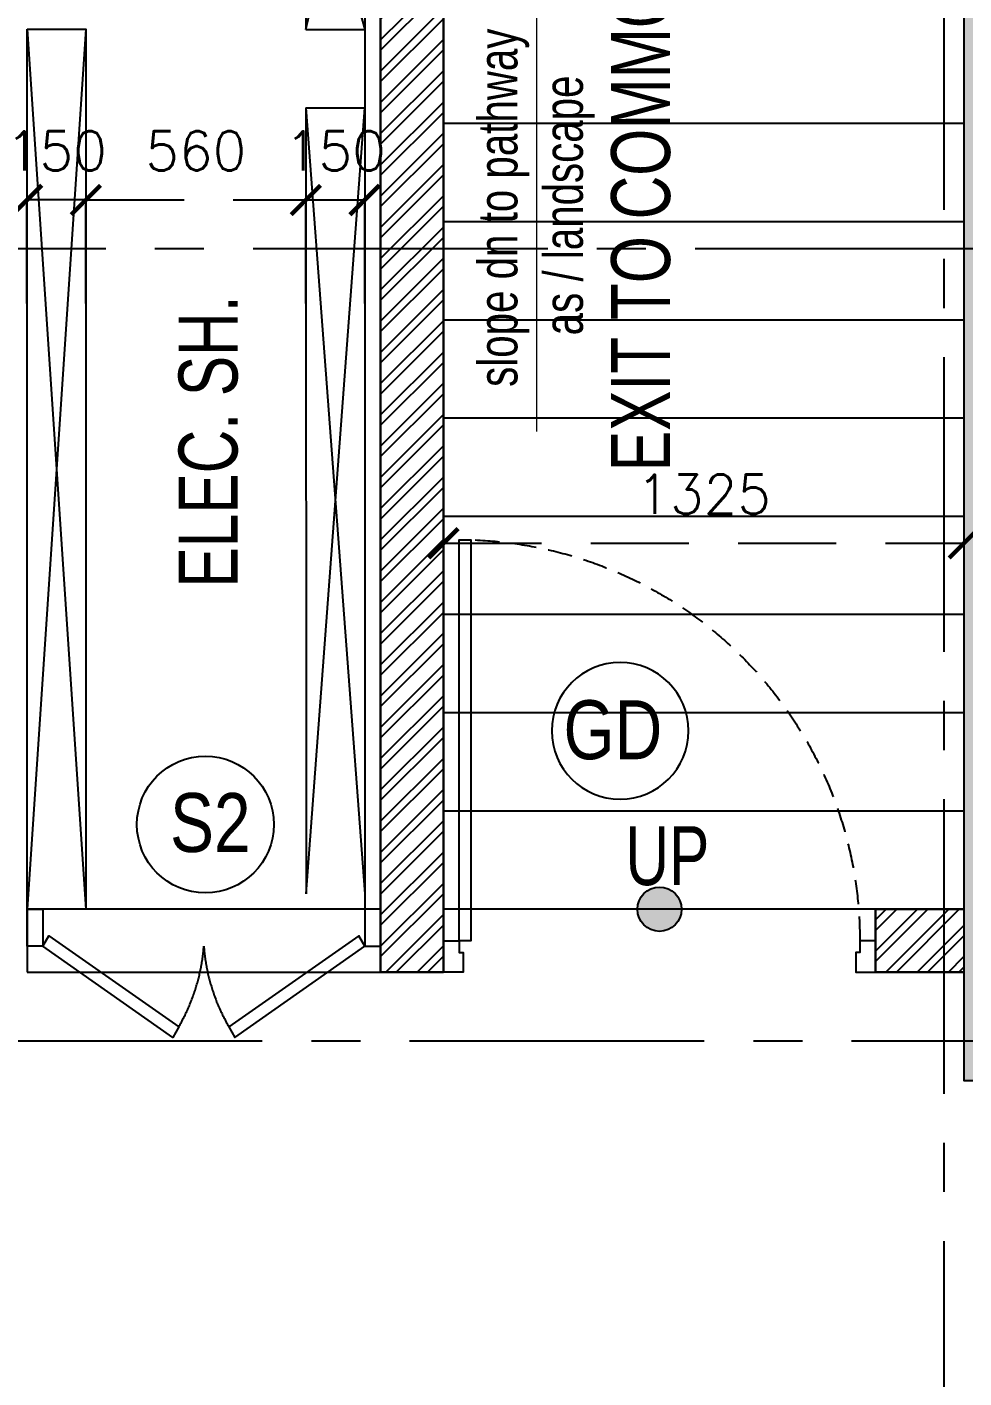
# Model space of a CAD drawing. Header units: millimetres. Extents: x 1180970 to 1231451, y -5737889 to -5695638.
# Drawn here: x 1210952 to 1213337, y -5714907 to -5711468 of the extents above; entities that cross this region are included whole.
import ezdxf
from ezdxf.enums import TextEntityAlignment as Align

# ---------------------------------------------------------------- set-up
doc = ezdxf.new("R2010")
doc.units = ezdxf.units.MM
doc.header["$LTSCALE"] = 1000
doc.header["$MEASUREMENT"] = 0
for name, pattern in [('AUDIT_D_120904163729-0', [0]), ('T8 - GROUND FLOOR CORE$0$HIDDEN', [0.375, 0.25, -0.125]), ('T8 - GROUND FLOOR CORE$0$T10-TYPICAL FLOOR CORE$0$HIDDEN', [0.375, 0.25, -0.125]), ('T8 - GROUND FLOOR CORE$1$T8 - TYPICAL FLOOR CORE$0$HIDDEN2', [0.1875, 0.125, -0.0625]), ('T8_REFUGE COLUMNS$0$CENTER2', [1.125, 0.75, -0.125, 0.125, -0.125])]:
    doc.linetypes.add(name, pattern=pattern)
doc.layers.get('0').update_dxf_attribs({"linetype": 'AUDIT_D_120904163729-0'})
for name, color, linetype in [('T8 - GROUND FLOOR CORE$0$A-DIMENSIONS', 2, 'T8 - GROUND FLOOR CORE$0$HIDDEN'), ('T8 - GROUND FLOOR CORE$0$A-DOOR-FULL', 2, 'Continuous'), ('T8 - GROUND FLOOR CORE$0$A-FINISHED STAIRS', 1, 'Continuous'), ('T8 - GROUND FLOOR CORE$0$a-window-no', 125, 'Continuous'), ('T8 - GROUND FLOOR CORE$0$B-AR-ANNO-E DECK FLOOR$0$a-text', 4, 'Continuous'), ('T8 - GROUND FLOOR CORE$0$CUT-OUT', 49, 'Continuous'), ('T8 - GROUND FLOOR CORE$0$T10-TYPICAL FLOOR CORE$0$A-SLAB SUNK-AC LEDGES', 251, 'T8 - GROUND FLOOR CORE$0$T10-TYPICAL FLOOR CORE$0$HIDDEN'), ('T8 - GROUND FLOOR CORE$0$T8 - TYPICAL FLOOR CORE$0$A-DOOR', 1, 'Continuous'), ('T8 - GROUND FLOOR CORE$0$T8 - TYPICAL FLOOR CORE$0$a-window-no', 125, 'Continuous'), ('T8 - GROUND FLOOR CORE$0$T8 - TYPICAL FLOOR CORE$0$Typical floor plan-$0$$0$A2-TYPICAL$0$a-door', 1, 'Continuous'), ('T8 - GROUND FLOOR CORE$1$STAIRS', 1, 'Continuous'), ('T8_REFUGE COLUMNS$0$A-CENTERLINE', 193, 'T8_REFUGE COLUMNS$0$CENTER2'), ('T8_REFUGE COLUMNS$0$A-RCC COLS', 3, 'Continuous')]:
    doc.layers.add(name, color=color, linetype=linetype)
for name, color, linetype, lineweight in [('T8 - GROUND FLOOR CORE$0$a-Text', 4, 'Continuous', 0), ('T8 - GROUND FLOOR CORE$0$A-WALL- 160', 6, 'Continuous', 30), ('T8 - GROUND FLOOR CORE$0$R0-18-10-2014-T1-1st Podium Floor Plan$0$Text', 2, 'Continuous', 0), ('T8 - GROUND FLOOR CORE$0$T8 - TYPICAL FLOOR CORE$0$D&W', 8, 'Continuous', 25), ('T8(T9 IS SIMILAR) - GROUND FLOOR - DIMENSION & TEXTING$0$a-Text', 4, 'Continuous', 0), ('T8(T9 IS SIMILAR) - GROUND FLOOR$0$D&W', 8, 'Continuous', 25)]:
    doc.layers.add(name, color=color, linetype=linetype, lineweight=lineweight)
doc.layers.add('T8_REFUGE COLUMNS$0$COL-HATCH', color=7, linetype='Continuous', lineweight=25, true_color=0xa3a3a3)
doc.styles.add('T8 - GROUND FLOOR CORE$0$ARIAL ARROW', font='swisscl.ttf')
doc.styles.add('T8 - GROUND FLOOR CORE$0$LODHA STANDERD', font='sanss___.ttf')
doc.styles.add('T8 - GROUND FLOOR CORE$0$Romans 1', font='romans.shx', dxfattribs={"height": 100})
doc.styles.add('T8 - GROUND FLOOR CORE$0$T8 - TYPICAL FLOOR CORE$0$LODHA STANDERD', font='sanss___.ttf')
doc.styles.add('T8 - GROUND FLOOR CORE$0$Tahoma', font='tahoma.ttf')
doc.styles.add('T8(T9 IS SIMILAR) - GROUND FLOOR - DIMENSION & TEXTING$0$ARIAL ARROW', font='swisscl.ttf')
doc.dimstyles.new('T8 - GROUND FLOOR CORE$0$ALPINE S', dxfattribs={"dimscale": 0, "dimtxt": 100, "dimasz": 75, "dimexe": 0, "dimexo": 0, "dimgap": 75, "dimtad": 1, "dimdec": 0, "dimzin": 0, "dimdsep": 46, "dimtxsty": 'T8 - GROUND FLOOR CORE$0$Romans 1', "dimblk": 'T8 - GROUND FLOOR CORE$0$_ArchTick', "dimcen": 0.09, "dimclrd": 256, "dimclre": 256, "dimclrt": 7, "dimadec": 0, "dimazin": 0, "dimtfac": 1, "dimtdec": 0, "dimtofl": 0, "dimtmove": 1, "dimatfit": 0, "dimldrblk": 'T8 - GROUND FLOOR CORE$0$_Open90', "dimfxl": 1, "dimtolj": 1, "dimtzin": 0, "dimarcsym": 0})
doc.dimstyles.new('T8 - GROUND FLOOR CORE$0$SAMATA STD', dxfattribs={"dimtxt": 100, "dimasz": 50, "dimexe": 50, "dimexo": 50, "dimgap": 10, "dimtad": 0, "dimdec": 0, "dimrnd": 5, "dimzin": 0, "dimdsep": 46, "dimtxsty": 'T8 - GROUND FLOOR CORE$0$Tahoma', "dimblk": 'T8 - GROUND FLOOR CORE$0$_Origin2', "dimcen": -50, "dimdle": 50, "dimclrd": 7, "dimclre": 7, "dimclrt": 7, "dimadec": 0, "dimazin": 0, "dimtfac": 1, "dimtdec": 0, "dimtmove": 1, "dimatfit": 3, "dimfxl": 150, "dimtfill": 1, "dimtolj": 1, "dimtzin": 0, "dimlwd": -1, "dimlwe": -1, "dimarcsym": 0})

# ---------------------------------------------------------------- blocks, each defined once
blk = doc.blocks.new('T8_REFUGE COLUMNS')
at = {"layer": 'T8_REFUGE COLUMNS$0$COL-HATCH', "linetype": 'ByBlock'}
h = blk.add_hatch(color=256, dxfattribs=at)
h.dxf.hatch_style = 1
h.paths.add_polyline_path([(1213587.1, -5709939.9), (1213337.1, -5709939.9), (1213337.1, -5714149.9), (1213587.1, -5714149.9)])
at = {"layer": 'T8_REFUGE COLUMNS$0$A-CENTERLINE'}
for p, q in [((1213287.1, -5728808.5), (1213287.1, -5698573.6)), ((1223527.8, -5712032.4), (1182137.1, -5712032.4)), ((1229551.2, -5714049.9), (1182156.9, -5714049.9))]:
    blk.add_line(p, q, dxfattribs=at)
at = {"layer": 'T8_REFUGE COLUMNS$0$A-RCC COLS', "linetype": 'ByBlock'}
blk.add_lwpolyline([(1213587.1, -5709939.9), (1213337.1, -5709939.9), (1213337.1, -5714149.9), (1213587.1, -5714149.9)], close=True, dxfattribs=at)
blk = doc.blocks.new('*U189')
for points in [[(0, 0), (0, 1020), (-30, 1020), (-30, 0)], [(40, 0), (0, 0), (0, -30), (-10, -30), (-10, -80), (40, -80)], [(-1060, 0), (-1020, 0), (-1020, -30), (-1010, -30), (-1010, -80), (-1060, -80)]]:
    blk.add_lwpolyline(points, close=True)
at = {"color": 0, "linetype": 'ByBlock', "ltscale": 0.25}
blk.add_arc((1.5, -0.6), 1021.5, 92.373, 179.9653, dxfattribs=at)
blk = doc.blocks.new('T8 - GROUND FLOOR CORE$0$WINDOW TAG')
at = {"layer": 'T8 - GROUND FLOOR CORE$0$a-window-no'}
blk.add_circle((0, 0), 174.1, dxfattribs=at)
at = {"layer": 'T8 - GROUND FLOOR CORE$0$a-window-no', "style": 'T8 - GROUND FLOOR CORE$0$LODHA STANDERD'}
blk.add_attdef('WINDOW', text='', height=150, dxfattribs=at).set_placement((11.3, 2.8), align=Align.MIDDLE_CENTER)
blk = doc.blocks.new('T8 - GROUND FLOOR CORE$1$A$C29262D9E')
at = {"layer": 'T8 - GROUND FLOOR CORE$1$STAIRS'}
h = blk.add_hatch(color=7, dxfattribs=at)
edge = h.paths.add_edge_path()
edge.add_arc((0, 0), 0.075, 0, 360)
at = {"layer": 'T8 - GROUND FLOOR CORE$1$STAIRS', "color": 7}
blk.add_circle((0, 0), 0.075, dxfattribs=at)
blk = doc.blocks.new('T8 - GROUND FLOOR CORE$0$T8 - TYPICAL FLOOR CORE$0$WINDOW TAG')
at = {"layer": 'T8 - GROUND FLOOR CORE$0$T8 - TYPICAL FLOOR CORE$0$a-window-no'}
blk.add_circle((0, 0), 174.1, dxfattribs=at)
at = {"layer": 'T8 - GROUND FLOOR CORE$0$T8 - TYPICAL FLOOR CORE$0$a-window-no', "style": 'T8 - GROUND FLOOR CORE$0$T8 - TYPICAL FLOOR CORE$0$LODHA STANDERD'}
blk.add_attdef('WINDOW', text='', height=150, dxfattribs=at).set_placement((11.3, 2.8), align=Align.MIDDLE_CENTER)
blk = doc.blocks.new('T8 - GROUND FLOOR CORE$0$_ArchTick')
at = {"color": 0, "linetype": 'ByBlock', "const_width": 0.15}
blk.add_lwpolyline([(-0.5, -0.5), (0.5, 0.5)], dxfattribs=at)
blk = doc.blocks.new('*D230')
at = {"layer": 'T8 - GROUND FLOOR CORE$0$A-DIMENSIONS', "linetype": 'T8 - GROUND FLOOR CORE$0$HIDDEN', "lineweight": -2, "transparency": 16777216}
for p, q in [((1211102.1, -5712171.9), (1211102.1, -5711908.4)), ((1211662.1, -5712171.9), (1211662.1, -5711908.4))]:
    blk.add_line(p, q, dxfattribs=at)
at = {"layer": 'T8 - GROUND FLOOR CORE$0$A-DIMENSIONS', "lineweight": -2, "transparency": 16777216}
blk.add_line((1211102.1, -5711908.4), (1211662.1, -5711908.4), dxfattribs=at)
at = {"layer": 'T8 - GROUND FLOOR CORE$0$A-DIMENSIONS', "linetype": 'ByBlock', "lineweight": -2, "transparency": 16777216, "xscale": 75, "yscale": 75, "zscale": 75, "rotation": 180}
blk.add_blockref('T8 - GROUND FLOOR CORE$0$_ArchTick', (1211102.1, -5711908.4), dxfattribs=at)
at = {"layer": 'T8 - GROUND FLOOR CORE$0$A-DIMENSIONS', "linetype": 'ByBlock', "lineweight": -2, "transparency": 16777216, "xscale": 75, "yscale": 75, "zscale": 75}
blk.add_blockref('T8 - GROUND FLOOR CORE$0$_ArchTick', (1211662.1, -5711908.4), dxfattribs=at)
at = {"layer": 'T8 - GROUND FLOOR CORE$0$A-DIMENSIONS', "color": 7, "linetype": 'ByBlock', "transparency": 16777216, "insert": (1211382.1, -5711783.4), "char_height": 100, "attachment_point": 5, "style": 'T8 - GROUND FLOOR CORE$0$Romans 1'}
blk.add_mtext('\\A1;560', dxfattribs=at)
blk = doc.blocks.new('T8 - GROUND FLOOR CORE$0$_Open90')
at = {"color": 0, "linetype": 'ByBlock', "lineweight": -2}
for p, q in [((-0.5, 0.5), (0, 0)), ((0, 0), (-1, 0)), ((0, 0), (-0.5, -0.5))]:
    blk.add_line(p, q, dxfattribs=at)
blk = doc.blocks.new('*D234')
at = {"layer": 'T8 - GROUND FLOOR CORE$0$A-DIMENSIONS', "linetype": 'T8 - GROUND FLOOR CORE$0$HIDDEN', "lineweight": -2, "transparency": 16777216}
for p, q in [((1210952.1, -5712171.9), (1210952.1, -5711908.4)), ((1211102.1, -5712171.9), (1211102.1, -5711908.4))]:
    blk.add_line(p, q, dxfattribs=at)
at = {"layer": 'T8 - GROUND FLOOR CORE$0$A-DIMENSIONS', "lineweight": -2, "transparency": 16777216}
blk.add_line((1211102.1, -5711908.4), (1210952.1, -5711908.4), dxfattribs=at)
at = {"layer": 'T8 - GROUND FLOOR CORE$0$A-DIMENSIONS', "linetype": 'ByBlock', "lineweight": -2, "transparency": 16777216, "xscale": 75, "yscale": 75, "zscale": 75, "rotation": 180}
blk.add_blockref('T8 - GROUND FLOOR CORE$0$_ArchTick', (1210952.1, -5711908.4), dxfattribs=at)
at = {"layer": 'T8 - GROUND FLOOR CORE$0$A-DIMENSIONS', "linetype": 'ByBlock', "lineweight": -2, "transparency": 16777216, "xscale": 75, "yscale": 75, "zscale": 75}
blk.add_blockref('T8 - GROUND FLOOR CORE$0$_ArchTick', (1211102.1, -5711908.4), dxfattribs=at)
at = {"layer": 'T8 - GROUND FLOOR CORE$0$A-DIMENSIONS', "color": 7, "linetype": 'ByBlock', "transparency": 16777216, "insert": (1211027.1, -5711783.4), "char_height": 100, "attachment_point": 5, "style": 'T8 - GROUND FLOOR CORE$0$Romans 1'}
blk.add_mtext('\\A1;150', dxfattribs=at)
blk = doc.blocks.new('*D235')
at = {"layer": 'T8 - GROUND FLOOR CORE$0$A-DIMENSIONS', "linetype": 'T8 - GROUND FLOOR CORE$0$HIDDEN', "lineweight": -2, "transparency": 16777216}
for p, q in [((1211662.1, -5712171.9), (1211662.1, -5711908.4)), ((1211812.1, -5712171.9), (1211812.1, -5711908.4))]:
    blk.add_line(p, q, dxfattribs=at)
at = {"layer": 'T8 - GROUND FLOOR CORE$0$A-DIMENSIONS', "lineweight": -2, "transparency": 16777216}
blk.add_line((1211662.1, -5711908.4), (1211812.1, -5711908.4), dxfattribs=at)
at = {"layer": 'T8 - GROUND FLOOR CORE$0$A-DIMENSIONS', "linetype": 'ByBlock', "lineweight": -2, "transparency": 16777216, "xscale": 75, "yscale": 75, "zscale": 75, "rotation": 180}
blk.add_blockref('T8 - GROUND FLOOR CORE$0$_ArchTick', (1211662.1, -5711908.4), dxfattribs=at)
at = {"layer": 'T8 - GROUND FLOOR CORE$0$A-DIMENSIONS', "linetype": 'ByBlock', "lineweight": -2, "transparency": 16777216, "xscale": 75, "yscale": 75, "zscale": 75}
blk.add_blockref('T8 - GROUND FLOOR CORE$0$_ArchTick', (1211812.1, -5711908.4), dxfattribs=at)
at = {"layer": 'T8 - GROUND FLOOR CORE$0$A-DIMENSIONS', "color": 7, "linetype": 'ByBlock', "transparency": 16777216, "insert": (1211737.1, -5711783.4), "char_height": 100, "attachment_point": 5, "style": 'T8 - GROUND FLOOR CORE$0$Romans 1'}
blk.add_mtext('\\A1;150', dxfattribs=at)
blk = doc.blocks.new('*D247')
at = {"layer": 'T8 - GROUND FLOOR CORE$0$A-DIMENSIONS', "linetype": 'T8 - GROUND FLOOR CORE$0$HIDDEN', "lineweight": -2, "transparency": 16777216}
for p, q in [((1212012.2, -5712621.6), (1212012.2, -5712782.2)), ((1213337.1, -5712621.6), (1213337.1, -5712782.2))]:
    blk.add_line(p, q, dxfattribs=at)
at = {"layer": 'T8 - GROUND FLOOR CORE$0$A-DIMENSIONS', "lineweight": -2, "transparency": 16777216}
blk.add_line((1212012.2, -5712782.2), (1213337.1, -5712782.2), dxfattribs=at)
at = {"layer": 'T8 - GROUND FLOOR CORE$0$A-DIMENSIONS', "linetype": 'ByBlock', "lineweight": -2, "transparency": 16777216, "xscale": 75, "yscale": 75, "zscale": 75, "rotation": 180}
blk.add_blockref('T8 - GROUND FLOOR CORE$0$_ArchTick', (1212012.2, -5712782.2), dxfattribs=at)
at = {"layer": 'T8 - GROUND FLOOR CORE$0$A-DIMENSIONS', "linetype": 'ByBlock', "lineweight": -2, "transparency": 16777216, "xscale": 75, "yscale": 75, "zscale": 75}
blk.add_blockref('T8 - GROUND FLOOR CORE$0$_ArchTick', (1213337.1, -5712782.2), dxfattribs=at)
at = {"layer": 'T8 - GROUND FLOOR CORE$0$A-DIMENSIONS', "color": 7, "linetype": 'ByBlock', "transparency": 16777216, "insert": (1212674.6, -5712657.2), "char_height": 100, "attachment_point": 5, "style": 'T8 - GROUND FLOOR CORE$0$Romans 1'}
blk.add_mtext('\\A1;1325', dxfattribs=at)
blk = doc.blocks.new('T8 - GROUND FLOOR CORE$0$_Origin2')
at = {"color": 0, "linetype": 'ByBlock', "lineweight": -2}
blk.add_line((-0.5, 0), (-1, 0), dxfattribs=at)
for radius in [0.5, 0.25]:
    blk.add_circle((0, 0), radius, dxfattribs=at)
blk = doc.blocks.new('T8(T9 IS SIMILAR) - GROUND FLOOR - DIMENSION & TEXTING')
at = {"layer": 'T8(T9 IS SIMILAR) - GROUND FLOOR - DIMENSION & TEXTING$0$a-Text', "style": 'T8(T9 IS SIMILAR) - GROUND FLOOR - DIMENSION & TEXTING$0$ARIAL ARROW'}
blk.add_text('EXIT TO COMMON GARDEN', height=150, rotation=90, dxfattribs=at).set_placement((1212589.1, -5712598.6))
blk = doc.blocks.new('T8 - GROUND FLOOR CORE')
at = {"layer": 'T8 - GROUND FLOOR CORE$0$T10-TYPICAL FLOOR CORE$0$A-SLAB SUNK-AC LEDGES', "linetype": 'ByBlock'}
h = blk.add_hatch(dxfattribs=at)
h.set_pattern_fill('ANSI32', color=256, scale=150)
h.paths.add_polyline_path([(1211852.4, -5713714), (1211852.4, -5713874.1), (1212012.2, -5713874.2), (1212012.4, -5710639.6), (1211786.4, -5710639.6), (1211786.4, -5710799.6), (1211852.4, -5710799.6), (1211852.4, -5713714)])
h = blk.add_hatch(dxfattribs=at)
h.set_pattern_fill('ANSI32', color=256, scale=150)
h.paths.add_polyline_path([(1213337.2, -5713714), (1213112.2, -5713714), (1213112.2, -5713873.9), (1213337.2, -5713873.9)])
at = {"linetype": 'T8 - GROUND FLOOR CORE$1$T8 - TYPICAL FLOOR CORE$0$HIDDEN2', "ltscale": 10}
for points in [[(1211338.6, -5714013.1, 0.113319), (1211402.4, -5713807.9, 0.860704)], [(1211466.2, -5714013.1, -0.113319), (1211402.4, -5713807.9, -0.860704)]]:
    blk.add_lwpolyline(points, format="xyb", dxfattribs=at)
at = {"layer": 'T8 - GROUND FLOOR CORE$0$A-FINISHED STAIRS'}
for p, q in [((1213337.1, -5711713.9), (1212012.2, -5711713.9, -0.5)), ((1213337.1, -5711963.9), (1212012.2, -5711963.9, -0.5)), ((1213337.1, -5712213.9), (1212012.2, -5712213.9, -0.5)), ((1213337.1, -5712463.9), (1212012.2, -5712463.9, -0.5)), ((1213337.1, -5712713.9), (1212012.2, -5712713.9, -0.5)), ((1213337.1, -5712963.9), (1212012.2, -5712963.9, -0.5)), ((1213337.1, -5713213.9), (1212012.2, -5713213.9, -0.5)), ((1213337.1, -5713463.9), (1212012.2, -5713463.9, -0.5)), ((1213112.2, -5713713.9, -0.5), (1212012.2, -5713713.9, -0.5))]:
    blk.add_line(p, q, dxfattribs=at)
at = {"layer": 'T8 - GROUND FLOOR CORE$0$A-WALL- 160', "linetype": 'ByBlock'}
for p, q in [((1212012.2, -5713874, -0.6), (1212012.4, -5710639.6, 0)), ((1211852.4, -5713874, 0), (1211852.4, -5710799.6, 0)), ((1213337.2, -5713714), (1213112.1, -5713714)), ((1213112.2, -5713873.9, -0.5), (1213112.2, -5713713.9, -0.5)), ((1211852.4, -5713874), (1212012.2, -5713874)), ((1213112.1, -5713874), (1213337.2, -5713874))]:
    blk.add_line(p, q, dxfattribs=at)
at = {"layer": 'T8 - GROUND FLOOR CORE$0$CUT-OUT'}
for p, q in [((1211662.4, -5711474, 0), (1211812.1, -5710799.9)), ((1211812.4, -5710799.6, 0), (1211812.5, -5713713.9)), ((1211662.4, -5710949.8, 0), (1211812.4, -5711474, 0)), ((1211102.4, -5711473.6), (1210952.4, -5713714)), ((1210952.4, -5711473.6), (1211102.4, -5713714)), ((1211662.4, -5711474, 0), (1211812.4, -5711474, 0)), ((1211662.4, -5711674, 0), (1211812.4, -5711674, 0)), ((1211662.4, -5711674, 0), (1211662.5, -5713674.9, 0)), ((1211662.4, -5711674, 0), (1211812.1, -5713674.9)), ((1211662.5, -5713674.9, 0), (1211812.4, -5711674, 0))]:
    blk.add_line(p, q, dxfattribs=at)
at = {"layer": 'T8 - GROUND FLOOR CORE$0$CUT-OUT', "elevation": 0}
blk.add_lwpolyline([(1210952.4, -5710949.9), (1211662.4, -5710949.8), (1211662.4, -5711474)], dxfattribs=at)
at = {"layer": 'T8 - GROUND FLOOR CORE$0$CUT-OUT', "linetype": 'ByBlock'}
blk.add_lwpolyline([(1210952.4, -5711473.6), (1211102.4, -5711473.6), (1211102.4, -5713713.9), (1210952.4, -5713713.9)], close=True, dxfattribs=at)
at = {"layer": 'T8 - GROUND FLOOR CORE$0$T8 - TYPICAL FLOOR CORE$0$A-DOOR', "linetype": 'Continuous', "ltscale": 5}
for points in [[(1210992.9, -5713807.9), (1211007.9, -5713781.2), (1211338.6, -5714013.1), (1211323.6, -5714039.9)], [(1211811.9, -5713807.9), (1211797, -5713781.2), (1211466.2, -5714013.1), (1211481.2, -5714039.9)]]:
    blk.add_lwpolyline(points, close=True, dxfattribs=at)
at = {"layer": 'T8 - GROUND FLOOR CORE$0$T8 - TYPICAL FLOOR CORE$0$D&W', "linetype": 'ByBlock'}
blk.add_lwpolyline([(1210952.4, -5713873.9), (1211852.4, -5713874), (1211852.4, -5713713.9), (1210952.4, -5713714)], close=True, dxfattribs=at)
at = {"layer": 'T8 - GROUND FLOOR CORE$0$T8 - TYPICAL FLOOR CORE$0$Typical floor plan-$0$$0$A2-TYPICAL$0$a-door', "color": 4}
for points in [[(1210992.9, -5713807.9), (1210952.4, -5713807.9), (1210952.4, -5713713.9), (1210992.9, -5713713.9)], [(1211811.9, -5713807.9), (1211852.4, -5713807.9), (1211852.4, -5713713.9), (1211811.9, -5713713.9)]]:
    blk.add_lwpolyline(points, close=True, dxfattribs=at)
at = {"layer": 'T8 - GROUND FLOOR CORE$0$A-DOOR-FULL', "linetype": 'T8 - GROUND FLOOR CORE$0$HIDDEN', "xscale": -1}
blk.add_blockref('*U189', (1212052.2, -5713793.9, -0.5), dxfattribs=at)
at = {"layer": 'T8 - GROUND FLOOR CORE$0$a-window-no'}
ref = blk.add_blockref('T8 - GROUND FLOOR CORE$0$WINDOW TAG', (1212462, -5713259.7, -0.5), dxfattribs=dict(at, xscale=-1))
ref.add_attrib('WINDOW', 'GD', dxfattribs={"height": 150, "style": 'T8 - GROUND FLOOR CORE$0$LODHA STANDERD', "width": 0.8}).set_placement((1212443.6, -5713256.9, -0.5), align=Align.MIDDLE_CENTER)
at = {"layer": 'T8 - GROUND FLOOR CORE$0$B-AR-ANNO-E DECK FLOOR$0$a-text', "xscale": 750, "yscale": 750, "zscale": 750}
blk.add_blockref('T8 - GROUND FLOOR CORE$1$A$C29262D9E', (1212562.2, -5713713.9, -0.5), dxfattribs=at)
at = {"layer": 'T8 - GROUND FLOOR CORE$0$T8 - TYPICAL FLOOR CORE$0$a-window-no'}
ref = blk.add_blockref('T8 - GROUND FLOOR CORE$0$T8 - TYPICAL FLOOR CORE$0$WINDOW TAG', (1211406.3, -5713498.2, 0), dxfattribs=at)
ref.add_attrib('WINDOW', 'S2', dxfattribs={"height": 150, "style": 'T8 - GROUND FLOOR CORE$0$T8 - TYPICAL FLOOR CORE$0$LODHA STANDERD', "width": 0.8}).set_placement((1211418.9, -5713493.1, 0), align=Align.MIDDLE_CENTER)
at = {"layer": 'T8 - GROUND FLOOR CORE$0$a-Text', "linetype": 'ByBlock', "attachment_point": 7, "rotation": 90, "style": 'T8 - GROUND FLOOR CORE$0$ARIAL ARROW'}
for s, insert, char_height, width in [('\\pi1226.86333;slope dn to pathway\\P\\pi1358.12152;as / landscape', (1212397.4, -5713610.9), 100, 3398.157), ('ELEC. SH.', (1211490.3, -5712894.8), 150, 3114.029)]:
    blk.add_mtext(s, dxfattribs=dict(at, insert=insert, char_height=char_height, width=width))
at = {"layer": 'T8 - GROUND FLOOR CORE$0$a-Text', "linetype": 'ByBlock', "insert": (1212158.7, -5713654.5, -0.5), "char_height": 150, "width": 821.633, "attachment_point": 7, "style": 'T8 - GROUND FLOOR CORE$0$ARIAL ARROW'}
blk.add_mtext('\\pi316.99285;UP', dxfattribs=at)
at = {"layer": 'T8 - GROUND FLOOR CORE$0$A-DIMENSIONS', "linetype": 'ByBlock'}
dim = blk.add_linear_dim(base=(1210952.1, -5711908.4, 0), p1=(1211102.1, -5712171.9, 0), p2=(1210952.1, -5712171.9, 0), angle=180, dimstyle='T8 - GROUND FLOOR CORE$0$ALPINE S', override={"dimscale": 1, "dimfxl": 5, "dimarcsym": 1}, dxfattribs=at)
dim.commit()
dim.dimension.update_dxf_attribs({"geometry": '*D234', "text_midpoint": (1211027.1, -5711908.4, 0), "dimtype": 128})
for base, p1, p2, picture, middle in [((1211662.1, -5711908.4, 0), (1211102.1, -5712171.9, 0), (1211662.1, -5712171.9, 0), '*D230', (1211382.1, -5711783.4, 0)), ((1213337.1, -5712782.2), (1212012.2, -5712621.6, -0.6), (1213337.1, -5712621.6), '*D247', (1212674.6, -5712657.2))]:
    dim = blk.add_linear_dim(base=base, p1=p1, p2=p2, dimstyle='T8 - GROUND FLOOR CORE$0$ALPINE S', override={"dimscale": 1, "dimfxl": 5, "dimarcsym": 1}, dxfattribs=at)
    dim.commit()
    dim.dimension.update_dxf_attribs({"geometry": picture, "text_midpoint": middle})
dim = blk.add_linear_dim(base=(1211812.1, -5711908.4, 0), p1=(1211662.1, -5712171.9, 0), p2=(1211812.1, -5712171.9, 0), dimstyle='T8 - GROUND FLOOR CORE$0$ALPINE S', override={"dimscale": 1, "dimfxl": 5, "dimarcsym": 1}, dxfattribs=at)
dim.commit()
dim.dimension.update_dxf_attribs({"geometry": '*D235', "text_midpoint": (1211737.1, -5711908.4, 0), "dimtype": 128})
at = {"layer": 'T8 - GROUND FLOOR CORE$0$R0-18-10-2014-T1-1st Podium Floor Plan$0$Text'}
blk.add_leader([(1212249.3, -5711282.5), (1212249.3, -5712497.7)], dimstyle='T8 - GROUND FLOOR CORE$0$SAMATA STD', override={"dimasz": 75, "dimclrd": 2, "dimfxlon": 1, "dimarcsym": 1}, dxfattribs=at)
blk = doc.blocks.new('T8(T9 IS SIMILAR) - GROUND FLOOR')
at = {"layer": 'T8(T9 IS SIMILAR) - GROUND FLOOR$0$D&W', "linetype": 'ByBlock'}
for name in ['T8_REFUGE COLUMNS', 'T8 - GROUND FLOOR CORE']:
    blk.add_blockref(name, (0, 0), dxfattribs=at)

msp = doc.modelspace()

# ---------------------------------------------------------------- block references
at = {"linetype": 'ByBlock'}
msp.add_blockref('T8(T9 IS SIMILAR) - GROUND FLOOR', (0, 0), dxfattribs=at)

# ---------------------------------------------------------------- next in the draw order: block references
msp.add_blockref('T8(T9 IS SIMILAR) - GROUND FLOOR - DIMENSION & TEXTING', (0, 0), dxfattribs=at)

doc.saveas('drawing.dxf')
